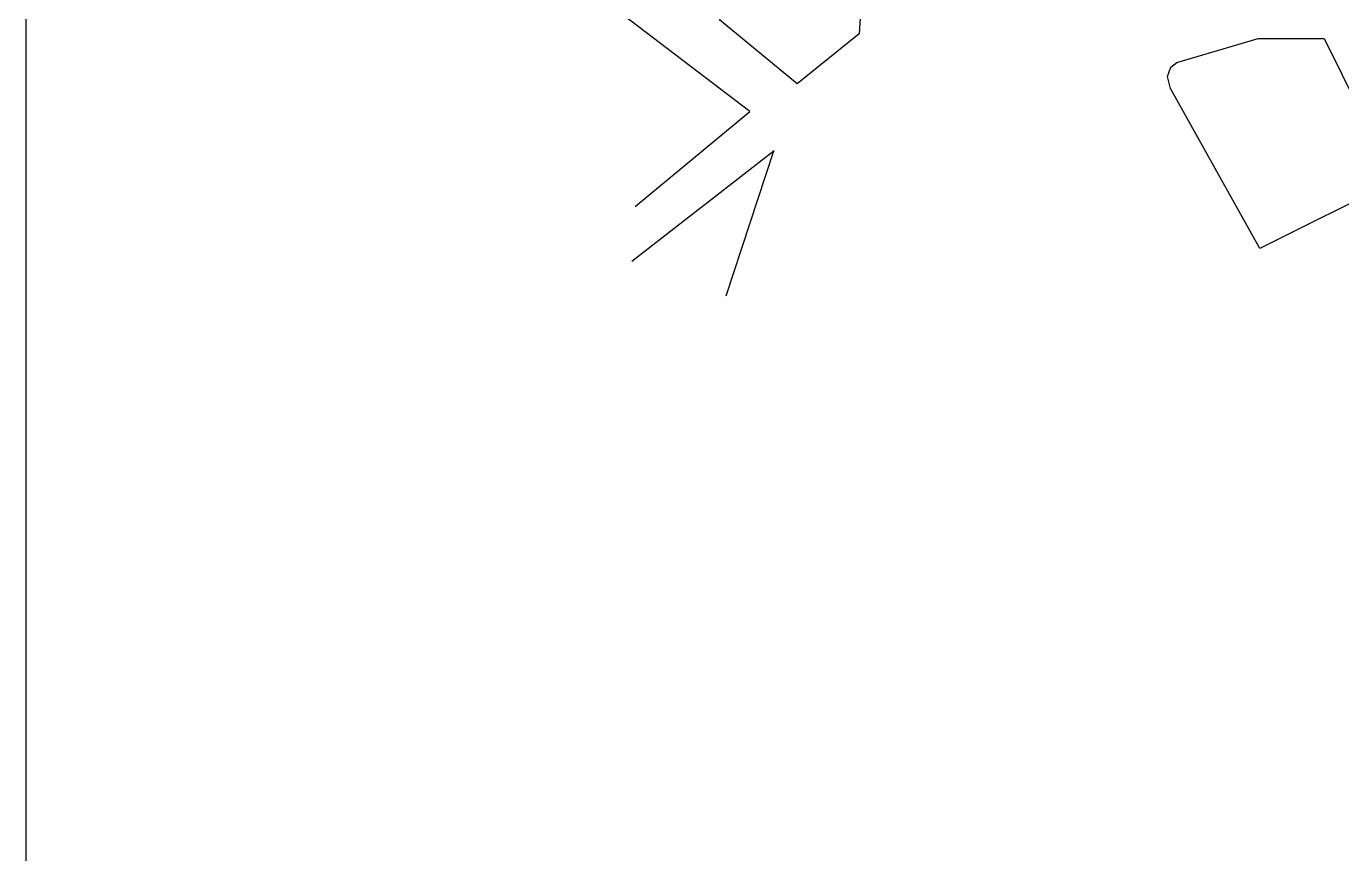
# Model space of a CAD drawing. Header units: millimetres. Extents: x 7657 to 9078, y 851 to 1875.
# Drawn here: x 7682.6 to 7964.4, y 1332 to 1509.3 of the extents above; entities that cross this region are included whole.
import ezdxf

# ---------------------------------------------------------------- set-up
doc = ezdxf.new("R2010")
doc.units = ezdxf.units.MM
doc.layers.add('Επιγραφές - Σχήματα', color=7, linetype='Continuous')
doc.layers.add('Υπόβαθρο ΔΕΗ', color=7, linetype='Continuous')

msp = doc.modelspace()

# ---------------------------------------------------------------- linework, layer by layer
at = {"layer": 'Επιγραφές - Σχήματα'}
msp.add_lwpolyline([(7682.58, 1855.69), (8838.35, 1855.69), (8838.35, 851.26), (7682.58, 851.26)], close=True, dxfattribs=at)
at = {"layer": 'Υπόβαθρο ΔΕΗ'}
for points in [[(7813.01, 1470.68), (7837.57, 1491.05), (7760.74, 1549.64), (7734.35, 1517.17)], [(7831.12, 1510.68), (7860.78, 1547.53), (7861.97, 1547.91), (7863.25, 1547.39), (7863.48, 1546.55), (7863.43, 1545.65), (7861.03, 1507.73), (7847.72, 1496.99), (7831.12, 1510.68)], [(7960.61, 1506.71), (7975.75, 1476.11), (7946.89, 1461.73), (7927.7, 1495.98), (7927.07, 1498.59), (7927.81, 1500.57), (7929.06, 1501.6), (7946.5, 1506.7), (7960.61, 1506.71)], [(7812.34, 1459), (7842.82, 1482.69), (7842.65, 1482.56), (7832.48, 1451.48)]]:
    msp.add_lwpolyline(points, dxfattribs=at)

doc.saveas('drawing.dxf')
